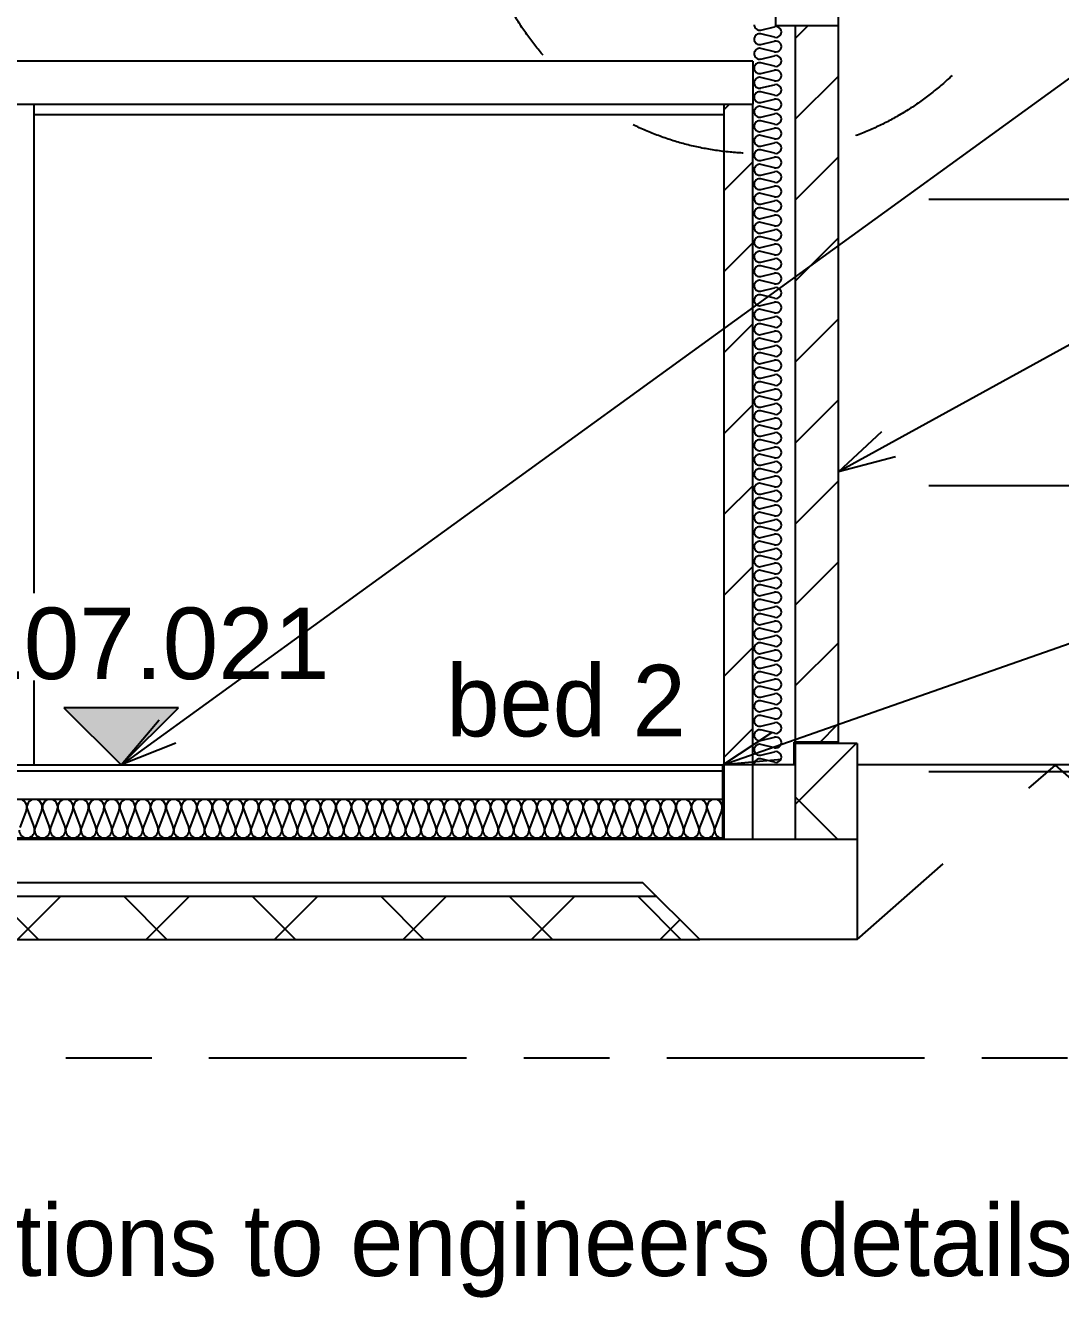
# Model space of a CAD drawing. Header units: millimetres. Extents: x -21022 to 21084, y -14865 to 14865.
# Drawn here: x 3359 to 6976, y -614 to 3831 of the extents above; entities that cross this region are included whole.
import ezdxf

# ---------------------------------------------------------------- set-up
doc = ezdxf.new("R2010")
doc.units = ezdxf.units.MM
for name, pattern in [('BORDER', [16, 13, -1, 1, -1]), ('CENTER', [16, 9, -2, 3, -2]), ('DOT', [16, 4, -4, 4, -4])]:
    doc.linetypes.add(name, pattern=pattern)
for name, color, linetype, true_color in [('00_-_ELEVATIONS', 7, 'Continuous', 0xffffff), ('00_-_SECTIONS', 7, 'Continuous', 0xffffff), ('1', 7, 'Continuous', 0xffffff), ('NEW_LGF', 7, 'Continuous', 0xffffff)]:
    doc.layers.add(name, color=color, linetype=linetype, true_color=true_color)
doc.styles.add('ARIAL', font='ARIAL.TTF', dxfattribs={"height": 0.2})
pattern_1 = [(45, (0, 0), (-224.5064, 224.5064), []), (135, (0, 0), (-224.5064, -224.5064), [])]
pattern_2 = [(45, (0, 0), (-141.4214, 141.4214), [])]

# ---------------------------------------------------------------- blocks, each defined once
blk = doc.blocks.new('EFFCEAAC')
at = {"layer": '00_-_ELEVATIONS', "linetype": 'Continuous', "ltscale": 100}
blk.add_hatch(color=15, dxfattribs=at).paths.add_polyline_path([(497.3, 200), (897.3, 200), (697.3, 0)])
at = {"layer": '00_-_ELEVATIONS', "color": 2, "linetype": 'Continuous', "ltscale": 100}
for p, q in [((497.3, 200), (697.3, 0)), ((897.3, 200), (497.3, 200)), ((697.3, 0), (897.3, 200))]:
    blk.add_line(p, q, dxfattribs=at)
at = {"layer": '00_-_ELEVATIONS', "color": 15, "linetype": 'Continuous', "ltscale": 100, "style": 'ARIAL'}
blk.add_text('107.021', height=250, dxfattribs=at).set_placement((162.9, 300))
at = {"layer": '00_-_ELEVATIONS'}
blk.add_attdef('Sfb', (0, 0), '', height=1, dxfattribs=at)
blk = doc.blocks.new('955AF3F5')
at = {"layer": '00_-_SECTIONS', "color": 1, "linetype": 'Continuous', "ltscale": 100}
for p, q in [((2267.5, 98.4), (2244, 36.6)), ((2271, 98.4), (2294.5, 36.6)), ((2321.5, 98.4), (2298, 36.6)), ((2325, 98.4), (2348.5, 36.6)), ((2375.5, 98.4), (2352, 36.6)), ((2379, 98.4), (2402.5, 36.6)), ((2429.5, 98.4), (2406, 36.6)), ((2433, 98.4), (2456.5, 36.6)), ((2483.5, 98.4), (2460, 36.6)), ((2487, 98.4), (2510.5, 36.6)), ((2537.5, 98.4), (2514, 36.6)), ((2541, 98.4), (2564.5, 36.6)), ((2591.5, 98.4), (2568, 36.6)), ((2595, 98.4), (2618.5, 36.6)), ((2645.5, 98.4), (2622, 36.6)), ((2649, 98.4), (2672.5, 36.6)), ((2699.5, 98.4), (2676, 36.6)), ((2703, 98.4), (2726.5, 36.6)), ((2753.5, 98.4), (2730, 36.6)), ((2757, 98.4), (2780.5, 36.6)), ((2807.5, 98.4), (2784, 36.6)), ((2811, 98.4), (2834.5, 36.6)), ((2861.5, 98.4), (2838, 36.6)), ((2865, 98.4), (2888.5, 36.6)), ((2915.5, 98.4), (2892, 36.6)), ((2919, 98.4), (2942.5, 36.6)), ((2969.5, 98.4), (2946, 36.6)), ((2973, 98.4), (2996.5, 36.6)), ((3023.5, 98.4), (3000, 36.6)), ((3027, 98.4), (3050.5, 36.6)), ((3077.5, 98.4), (3054, 36.6)), ((3081, 98.4), (3104.5, 36.6)), ((3131.5, 98.4), (3108, 36.6)), ((3135, 98.4), (3158.5, 36.6)), ((3185.5, 98.4), (3162, 36.6)), ((3189, 98.4), (3212.5, 36.6)), ((3239.5, 98.4), (3216, 36.6)), ((3243, 98.4), (3266.5, 36.6)), ((3293.5, 98.4), (3270, 36.6)), ((3297, 98.4), (3320.5, 36.6)), ((3347.5, 98.4), (3324, 36.6)), ((3351, 98.4), (3374.5, 36.6)), ((3401.5, 98.4), (3378, 36.6)), ((3405, 98.4), (3428.5, 36.6)), ((3455.5, 98.4), (3432, 36.6)), ((3459, 98.4), (3482.5, 36.6)), ((3509.5, 98.4), (3486, 36.6)), ((3513, 98.4), (3536.5, 36.6)), ((3563.5, 98.4), (3540, 36.6)), ((3567, 98.4), (3590.5, 36.6)), ((3617.5, 98.4), (3594, 36.6)), ((3621, 98.4), (3644.5, 36.6)), ((3671.5, 98.4), (3648, 36.6)), ((3675, 98.4), (3698.5, 36.6)), ((3725.5, 98.4), (3702, 36.6)), ((3729, 98.4), (3752.5, 36.6)), ((3779.5, 98.4), (3756, 36.6)), ((3783, 98.4), (3806.5, 36.6)), ((3833.5, 98.4), (3810, 36.6)), ((3837, 98.4), (3860.5, 36.6)), ((3887.5, 98.4), (3864, 36.6)), ((3891, 98.4), (3914.5, 36.6)), ((3941.5, 98.4), (3918, 36.6)), ((3945, 98.4), (3968.5, 36.6)), ((3995.5, 98.4), (3972, 36.6)), ((3999, 98.4), (4022.5, 36.6)), ((4049.5, 98.4), (4026, 36.6)), ((4053, 98.4), (4076.5, 36.6)), ((4103.5, 98.4), (4080, 36.6)), ((4107, 98.4), (4130.5, 36.6)), ((4157.5, 98.4), (4134, 36.6)), ((4161, 98.4), (4184.5, 36.6)), ((4211.5, 98.4), (4188, 36.6)), ((4215, 98.4), (4238.5, 36.6)), ((4265.5, 98.4), (4242, 36.6)), ((4269, 98.4), (4292.5, 36.6)), ((4319.5, 98.4), (4296, 36.6)), ((4323, 98.4), (4346.5, 36.6)), ((4373.5, 98.4), (4350, 36.6)), ((4377, 98.4), (4400.5, 36.6)), ((4427.5, 98.4), (4404, 36.6)), ((4431, 98.4), (4454.5, 36.6)), ((4481.5, 98.4), (4458, 36.6)), ((4485, 98.4), (4508.5, 36.6)), ((4535.5, 98.4), (4512, 36.6)), ((4539, 98.4), (4562.5, 36.6)), ((4589.5, 98.4), (4566, 36.6)), ((4593, 98.4), (4616.5, 36.6)), ((4643.5, 98.4), (4620, 36.6)), ((4647, 98.4), (4670.5, 36.6)), ((4697.5, 98.4), (4674, 36.6)), ((2298, 36.6), (2296.2, 27)), ((2352, 36.6), (2350.2, 27)), ((2406, 36.6), (2404.2, 27)), ((2460, 36.6), (2458.2, 27)), ((2514, 36.6), (2512.2, 27)), ((2568, 36.6), (2566.2, 27)), ((2622, 36.6), (2620.2, 27)), ((2676, 36.6), (2674.2, 27)), ((2730, 36.6), (2728.2, 27)), ((2784, 36.6), (2782.2, 27)), ((2838, 36.6), (2836.2, 27)), ((2892, 36.6), (2890.2, 27)), ((2946, 36.6), (2944.2, 27)), ((3000, 36.6), (2998.2, 27)), ((3054, 36.6), (3052.2, 27)), ((3108, 36.6), (3106.2, 27)), ((3162, 36.6), (3160.2, 27)), ((3216, 36.6), (3214.2, 27)), ((3270, 36.6), (3268.2, 27)), ((3324, 36.6), (3322.2, 27)), ((3378, 36.6), (3376.2, 27)), ((3432, 36.6), (3430.2, 27)), ((3486, 36.6), (3484.2, 27)), ((3540, 36.6), (3538.2, 27)), ((3594, 36.6), (3592.2, 27)), ((3648, 36.6), (3646.2, 27)), ((3702, 36.6), (3700.2, 27)), ((3756, 36.6), (3754.2, 27)), ((3810, 36.6), (3808.2, 27)), ((3864, 36.6), (3862.2, 27)), ((3918, 36.6), (3916.2, 27)), ((3972, 36.6), (3970.2, 27)), ((4026, 36.6), (4024.2, 27)), ((4080, 36.6), (4078.2, 27)), ((4134, 36.6), (4132.2, 27)), ((4188, 36.6), (4186.2, 27)), ((4242, 36.6), (4240.2, 27)), ((4296, 36.6), (4294.2, 27)), ((4350, 36.6), (4348.2, 27)), ((4404, 36.6), (4402.2, 27)), ((4458, 36.6), (4456.2, 27)), ((4512, 36.6), (4510.2, 27)), ((4566, 36.6), (4564.2, 27)), ((4620, 36.6), (4618.2, 27)), ((4674, 36.6), (4672.2, 27)), ((2215.2, 0), (2269.2, 0)), ((2269.2, 0), (2323.2, 0)), ((2323.2, 0), (2377.2, 0)), ((2377.2, 0), (2431.2, 0)), ((2431.2, 0), (2485.2, 0)), ((2485.2, 0), (2539.2, 0)), ((2539.2, 0), (2593.2, 0)), ((2593.2, 0), (2647.2, 0)), ((2647.2, 0), (2701.2, 0)), ((2701.2, 0), (2755.2, 0)), ((2755.2, 0), (2809.2, 0)), ((2809.2, 0), (2863.2, 0)), ((2863.2, 0), (2917.2, 0)), ((2917.2, 0), (2971.2, 0)), ((2971.2, 0), (3025.2, 0)), ((3025.2, 0), (3079.2, 0)), ((3079.2, 0), (3133.2, 0)), ((3133.2, 0), (3187.2, 0)), ((3187.2, 0), (3241.2, 0)), ((3241.2, 0), (3295.2, 0)), ((3295.2, 0), (3349.2, 0)), ((3349.2, 0), (3403.2, 0)), ((3403.2, 0), (3457.2, 0)), ((3457.2, 0), (3511.2, 0)), ((3511.2, 0), (3565.2, 0)), ((3565.2, 0), (3619.2, 0)), ((3619.2, 0), (3673.2, 0)), ((3673.2, 0), (3727.2, 0)), ((3727.2, 0), (3781.2, 0)), ((3781.2, 0), (3835.2, 0)), ((3835.2, 0), (3889.2, 0)), ((3889.2, 0), (3943.2, 0)), ((3943.2, 0), (3997.2, 0)), ((3997.2, 0), (4051.2, 0)), ((4051.2, 0), (4105.2, 0)), ((4105.2, 0), (4159.2, 0)), ((4159.2, 0), (4213.2, 0)), ((4213.2, 0), (4267.2, 0)), ((4267.2, 0), (4321.2, 0)), ((4321.2, 0), (4375.2, 0)), ((4375.2, 0), (4429.2, 0)), ((4429.2, 0), (4483.2, 0)), ((4483.2, 0), (4537.2, 0)), ((4537.2, 0), (4591.2, 0)), ((4591.2, 0), (4645.2, 0)), ((4645.2, 0), (4699.2, 0)), ((4700.4, 0), (4699.2, 0)), ((4700.4, 0), (4700.4, 0))]:
    blk.add_line(p, q, dxfattribs=at)
for centre, start, end in [((2242.2, 108), 339.2034, 90), ((2242.2, 108), 339.2034, 90), ((2296.2, 108), 90, 200.7966), ((2296.2, 108), 90, 200.7966), ((2296.2, 108), 339.2034, 90), ((2296.2, 108), 339.2034, 90), ((2350.2, 108), 90, 200.7966), ((2350.2, 108), 90, 200.7966), ((2350.2, 108), 339.2034, 90), ((2350.2, 108), 339.2034, 90), ((2404.2, 108), 90, 200.7966), ((2404.2, 108), 90, 200.7966), ((2404.2, 108), 339.2034, 90), ((2404.2, 108), 339.2034, 90), ((2458.2, 108), 90, 200.7966), ((2458.2, 108), 90, 200.7966), ((2458.2, 108), 339.2034, 90), ((2458.2, 108), 339.2034, 90), ((2512.2, 108), 90, 200.7966), ((2512.2, 108), 90, 200.7966), ((2512.2, 108), 339.2034, 90), ((2512.2, 108), 339.2034, 90), ((2566.2, 108), 90, 200.7966), ((2566.2, 108), 90, 200.7966), ((2566.2, 108), 339.2034, 90), ((2566.2, 108), 339.2034, 90), ((2620.2, 108), 90, 200.7966), ((2620.2, 108), 90, 200.7966), ((2620.2, 108), 339.2034, 90), ((2620.2, 108), 339.2034, 90), ((2674.2, 108), 90, 200.7966), ((2674.2, 108), 90, 200.7966), ((2674.2, 108), 339.2034, 90), ((2674.2, 108), 339.2034, 90), ((2728.2, 108), 90, 200.7966), ((2728.2, 108), 90, 200.7966), ((2728.2, 108), 339.2034, 90), ((2728.2, 108), 339.2034, 90), ((2782.2, 108), 90, 200.7966), ((2782.2, 108), 90, 200.7966), ((2782.2, 108), 339.2034, 90), ((2782.2, 108), 339.2034, 90), ((2836.2, 108), 90, 200.7966), ((2836.2, 108), 90, 200.7966), ((2836.2, 108), 339.2034, 90), ((2836.2, 108), 339.2034, 90), ((2890.2, 108), 90, 200.7966), ((2890.2, 108), 90, 200.7966), ((2890.2, 108), 339.2034, 90), ((2890.2, 108), 339.2034, 90), ((2944.2, 108), 90, 200.7966), ((2944.2, 108), 90, 200.7966), ((2944.2, 108), 339.2034, 90), ((2944.2, 108), 339.2034, 90), ((2998.2, 108), 90, 200.7966), ((2998.2, 108), 90, 200.7966), ((2998.2, 108), 339.2034, 90), ((2998.2, 108), 339.2034, 90), ((3052.2, 108), 90, 200.7966), ((3052.2, 108), 90, 200.7966), ((3052.2, 108), 339.2034, 90), ((3052.2, 108), 339.2034, 90), ((3106.2, 108), 90, 200.7966), ((3106.2, 108), 90, 200.7966), ((3106.2, 108), 339.2034, 90), ((3106.2, 108), 339.2034, 90), ((3160.2, 108), 90, 200.7966), ((3160.2, 108), 90, 200.7966), ((3160.2, 108), 339.2034, 90), ((3160.2, 108), 339.2034, 90), ((3214.2, 108), 90, 200.7966), ((3214.2, 108), 90, 200.7966), ((3214.2, 108), 339.2034, 90), ((3214.2, 108), 339.2034, 90), ((3268.2, 108), 90, 200.7966), ((3268.2, 108), 90, 200.7966), ((3268.2, 108), 339.2034, 90), ((3268.2, 108), 339.2034, 90), ((3322.2, 108), 90, 200.7966), ((3322.2, 108), 90, 200.7966), ((3322.2, 108), 339.2034, 90), ((3322.2, 108), 339.2034, 90), ((3376.2, 108), 90, 200.7966), ((3376.2, 108), 90, 200.7966), ((3376.2, 108), 339.2034, 90), ((3376.2, 108), 339.2034, 90), ((3430.2, 108), 90, 200.7966), ((3430.2, 108), 90, 200.7966), ((3430.2, 108), 339.2034, 90), ((3430.2, 108), 339.2034, 90), ((3484.2, 108), 90, 200.7966), ((3484.2, 108), 90, 200.7966), ((3484.2, 108), 339.2034, 90), ((3484.2, 108), 339.2034, 90), ((3538.2, 108), 90, 200.7966), ((3538.2, 108), 90, 200.7966), ((3538.2, 108), 339.2034, 90), ((3538.2, 108), 339.2034, 90), ((3592.2, 108), 90, 200.7966), ((3592.2, 108), 90, 200.7966), ((3592.2, 108), 339.2034, 90), ((3592.2, 108), 339.2034, 90), ((3646.2, 108), 90, 200.7966), ((3646.2, 108), 90, 200.7966), ((3646.2, 108), 339.2034, 90), ((3646.2, 108), 339.2034, 90), ((3700.2, 108), 90, 200.7966), ((3700.2, 108), 90, 200.7966), ((3700.2, 108), 339.2034, 90), ((3700.2, 108), 339.2034, 90), ((3754.2, 108), 90, 200.7966), ((3754.2, 108), 90, 200.7966), ((3754.2, 108), 339.2034, 90), ((3754.2, 108), 339.2034, 90), ((3808.2, 108), 90, 200.7966), ((3808.2, 108), 90, 200.7966), ((3808.2, 108), 339.2034, 90), ((3808.2, 108), 339.2034, 90), ((3862.2, 108), 90, 200.7966), ((3862.2, 108), 90, 200.7966), ((3862.2, 108), 339.2034, 90), ((3862.2, 108), 339.2034, 90), ((3916.2, 108), 90, 200.7966), ((3916.2, 108), 90, 200.7966), ((3916.2, 108), 339.2034, 90), ((3916.2, 108), 339.2034, 90), ((3970.2, 108), 90, 200.7966), ((3970.2, 108), 90, 200.7966), ((3970.2, 108), 339.2034, 90), ((3970.2, 108), 339.2034, 90), ((4024.2, 108), 90, 200.7966), ((4024.2, 108), 90, 200.7966), ((4024.2, 108), 339.2034, 90), ((4024.2, 108), 339.2034, 90), ((4078.2, 108), 90, 200.7966), ((4078.2, 108), 90, 200.7966), ((4078.2, 108), 339.2034, 90), ((4078.2, 108), 339.2034, 90), ((4132.2, 108), 90, 200.7966), ((4132.2, 108), 90, 200.7966), ((4132.2, 108), 339.2034, 90), ((4132.2, 108), 339.2034, 90), ((4186.2, 108), 90, 200.7966), ((4186.2, 108), 90, 200.7966), ((4186.2, 108), 339.2034, 90), ((4186.2, 108), 339.2034, 90), ((4240.2, 108), 90, 200.7966), ((4240.2, 108), 90, 200.7966), ((4240.2, 108), 339.2034, 90), ((4240.2, 108), 339.2034, 90), ((4294.2, 108), 90, 200.7966), ((4294.2, 108), 90, 200.7966), ((4294.2, 108), 339.2034, 90), ((4294.2, 108), 339.2034, 90), ((4348.2, 108), 90, 200.7966), ((4348.2, 108), 90, 200.7966), ((4348.2, 108), 339.2034, 90), ((4348.2, 108), 339.2034, 90), ((4402.2, 108), 90, 200.7966), ((4402.2, 108), 90, 200.7966), ((4402.2, 108), 339.2034, 90), ((4402.2, 108), 339.2034, 90), ((4456.2, 108), 90, 200.7966), ((4456.2, 108), 90, 200.7966), ((4456.2, 108), 339.2034, 90), ((4456.2, 108), 339.2034, 90), ((4510.2, 108), 90, 200.7966), ((4510.2, 108), 90, 200.7966), ((4510.2, 108), 339.2034, 90), ((4510.2, 108), 339.2034, 90), ((4564.2, 108), 90, 200.7966), ((4564.2, 108), 90, 200.7966), ((4564.2, 108), 339.2034, 90), ((4564.2, 108), 339.2034, 90), ((4618.2, 108), 90, 200.7966), ((4618.2, 108), 90, 200.7966), ((4618.2, 108), 339.2034, 90), ((4618.2, 108), 339.2034, 90), ((4672.2, 108), 90, 200.7966), ((4672.2, 108), 90, 200.7966), ((4672.2, 108), 339.2034, 90), ((4672.2, 108), 339.2034, 90), ((2269.2, 27), 180, 270), ((2269.2, 27), 180, 270), ((2269.2, 27), 270, 0), ((2269.2, 27), 270, 0), ((2269.2, 27), 0, 20.7966), ((2269.2, 27), 0, 20.7966), ((2323.2, 27), 180, 270), ((2323.2, 27), 180, 270), ((2323.2, 27), 270, 0), ((2323.2, 27), 270, 0), ((2323.2, 27), 0, 20.7966), ((2323.2, 27), 0, 20.7966), ((2377.2, 27), 180, 270), ((2377.2, 27), 180, 270), ((2377.2, 27), 270, 0), ((2377.2, 27), 270, 0), ((2377.2, 27), 0, 20.7966), ((2377.2, 27), 0, 20.7966), ((2431.2, 27), 180, 270), ((2431.2, 27), 180, 270), ((2431.2, 27), 270, 0), ((2431.2, 27), 270, 0), ((2431.2, 27), 0, 20.7966), ((2431.2, 27), 0, 20.7966), ((2485.2, 27), 180, 270), ((2485.2, 27), 180, 270), ((2485.2, 27), 270, 0), ((2485.2, 27), 270, 0), ((2485.2, 27), 0, 20.7966), ((2485.2, 27), 0, 20.7966), ((2539.2, 27), 180, 270), ((2539.2, 27), 180, 270), ((2539.2, 27), 270, 0), ((2539.2, 27), 270, 0), ((2539.2, 27), 0, 20.7966), ((2539.2, 27), 0, 20.7966), ((2593.2, 27), 180, 270), ((2593.2, 27), 180, 270), ((2593.2, 27), 270, 0), ((2593.2, 27), 270, 0), ((2593.2, 27), 0, 20.7966), ((2593.2, 27), 0, 20.7966), ((2647.2, 27), 180, 270), ((2647.2, 27), 180, 270), ((2647.2, 27), 270, 0), ((2647.2, 27), 270, 0), ((2647.2, 27), 0, 20.7966), ((2647.2, 27), 0, 20.7966), ((2701.2, 27), 180, 270), ((2701.2, 27), 180, 270), ((2701.2, 27), 270, 0), ((2701.2, 27), 270, 0), ((2701.2, 27), 0, 20.7966), ((2701.2, 27), 0, 20.7966), ((2755.2, 27), 180, 270), ((2755.2, 27), 180, 270), ((2755.2, 27), 270, 0), ((2755.2, 27), 270, 0), ((2755.2, 27), 0, 20.7966), ((2755.2, 27), 0, 20.7966), ((2809.2, 27), 180, 270), ((2809.2, 27), 180, 270), ((2809.2, 27), 270, 0), ((2809.2, 27), 270, 0), ((2809.2, 27), 0, 20.7966), ((2809.2, 27), 0, 20.7966), ((2863.2, 27), 180, 270), ((2863.2, 27), 180, 270), ((2863.2, 27), 270, 0), ((2863.2, 27), 270, 0), ((2863.2, 27), 0, 20.7966), ((2863.2, 27), 0, 20.7966), ((2917.2, 27), 180, 270), ((2917.2, 27), 180, 270), ((2917.2, 27), 270, 0), ((2917.2, 27), 270, 0), ((2917.2, 27), 0, 20.7966), ((2917.2, 27), 0, 20.7966), ((2971.2, 27), 180, 270), ((2971.2, 27), 180, 270), ((2971.2, 27), 270, 0), ((2971.2, 27), 270, 0), ((2971.2, 27), 0, 20.7966), ((2971.2, 27), 0, 20.7966), ((3025.2, 27), 180, 270), ((3025.2, 27), 180, 270), ((3025.2, 27), 270, 0), ((3025.2, 27), 270, 0), ((3025.2, 27), 0, 20.7966), ((3025.2, 27), 0, 20.7966), ((3079.2, 27), 180, 270), ((3079.2, 27), 180, 270), ((3079.2, 27), 270, 0), ((3079.2, 27), 270, 0), ((3079.2, 27), 0, 20.7966), ((3079.2, 27), 0, 20.7966), ((3133.2, 27), 180, 270), ((3133.2, 27), 180, 270), ((3133.2, 27), 270, 0), ((3133.2, 27), 270, 0), ((3133.2, 27), 0, 20.7966), ((3133.2, 27), 0, 20.7966), ((3187.2, 27), 180, 270), ((3187.2, 27), 180, 270), ((3187.2, 27), 270, 0), ((3187.2, 27), 270, 0), ((3187.2, 27), 0, 20.7966), ((3187.2, 27), 0, 20.7966), ((3241.2, 27), 180, 270), ((3241.2, 27), 180, 270), ((3241.2, 27), 270, 0), ((3241.2, 27), 270, 0), ((3241.2, 27), 0, 20.7966), ((3241.2, 27), 0, 20.7966), ((3295.2, 27), 180, 270), ((3295.2, 27), 180, 270), ((3295.2, 27), 270, 0), ((3295.2, 27), 270, 0), ((3295.2, 27), 0, 20.7966), ((3295.2, 27), 0, 20.7966), ((3349.2, 27), 180, 270), ((3349.2, 27), 180, 270), ((3349.2, 27), 270, 0), ((3349.2, 27), 270, 0), ((3349.2, 27), 0, 20.7966), ((3349.2, 27), 0, 20.7966), ((3403.2, 27), 180, 270), ((3403.2, 27), 180, 270), ((3403.2, 27), 270, 0), ((3403.2, 27), 270, 0), ((3403.2, 27), 0, 20.7966), ((3403.2, 27), 0, 20.7966), ((3457.2, 27), 180, 270), ((3457.2, 27), 180, 270), ((3457.2, 27), 270, 0), ((3457.2, 27), 270, 0), ((3457.2, 27), 0, 20.7966), ((3457.2, 27), 0, 20.7966), ((3511.2, 27), 180, 270), ((3511.2, 27), 180, 270), ((3511.2, 27), 270, 0), ((3511.2, 27), 270, 0), ((3511.2, 27), 0, 20.7966), ((3511.2, 27), 0, 20.7966), ((3565.2, 27), 180, 270), ((3565.2, 27), 180, 270), ((3565.2, 27), 270, 0), ((3565.2, 27), 270, 0), ((3565.2, 27), 0, 20.7966), ((3565.2, 27), 0, 20.7966), ((3619.2, 27), 180, 270), ((3619.2, 27), 180, 270), ((3619.2, 27), 270, 0), ((3619.2, 27), 270, 0), ((3619.2, 27), 0, 20.7966), ((3619.2, 27), 0, 20.7966), ((3673.2, 27), 180, 270), ((3673.2, 27), 180, 270), ((3673.2, 27), 270, 0), ((3673.2, 27), 270, 0), ((3673.2, 27), 0, 20.7966), ((3673.2, 27), 0, 20.7966), ((3727.2, 27), 180, 270), ((3727.2, 27), 180, 270), ((3727.2, 27), 270, 0), ((3727.2, 27), 270, 0), ((3727.2, 27), 0, 20.7966), ((3727.2, 27), 0, 20.7966), ((3781.2, 27), 180, 270), ((3781.2, 27), 180, 270), ((3781.2, 27), 270, 0), ((3781.2, 27), 270, 0), ((3781.2, 27), 0, 20.7966), ((3781.2, 27), 0, 20.7966), ((3835.2, 27), 180, 270), ((3835.2, 27), 180, 270), ((3835.2, 27), 270, 0), ((3835.2, 27), 270, 0), ((3835.2, 27), 0, 20.7966), ((3835.2, 27), 0, 20.7966), ((3889.2, 27), 180, 270), ((3889.2, 27), 180, 270), ((3889.2, 27), 270, 0), ((3889.2, 27), 270, 0), ((3889.2, 27), 0, 20.7966), ((3889.2, 27), 0, 20.7966), ((3943.2, 27), 180, 270), ((3943.2, 27), 180, 270), ((3943.2, 27), 270, 0), ((3943.2, 27), 270, 0), ((3943.2, 27), 0, 20.7966), ((3943.2, 27), 0, 20.7966), ((3997.2, 27), 180, 270), ((3997.2, 27), 180, 270), ((3997.2, 27), 270, 0), ((3997.2, 27), 270, 0), ((3997.2, 27), 0, 20.7966), ((3997.2, 27), 0, 20.7966), ((4051.2, 27), 180, 270), ((4051.2, 27), 180, 270), ((4051.2, 27), 270, 0), ((4051.2, 27), 270, 0), ((4051.2, 27), 0, 20.7966), ((4051.2, 27), 0, 20.7966), ((4105.2, 27), 180, 270), ((4105.2, 27), 180, 270), ((4105.2, 27), 270, 0), ((4105.2, 27), 270, 0), ((4105.2, 27), 0, 20.7966), ((4105.2, 27), 0, 20.7966), ((4159.2, 27), 180, 270), ((4159.2, 27), 180, 270), ((4159.2, 27), 270, 0), ((4159.2, 27), 270, 0), ((4159.2, 27), 0, 20.7966), ((4159.2, 27), 0, 20.7966), ((4213.2, 27), 180, 270), ((4213.2, 27), 180, 270), ((4213.2, 27), 270, 0), ((4213.2, 27), 270, 0), ((4213.2, 27), 0, 20.7966), ((4213.2, 27), 0, 20.7966), ((4267.2, 27), 180, 270), ((4267.2, 27), 180, 270), ((4267.2, 27), 270, 0), ((4267.2, 27), 270, 0), ((4267.2, 27), 0, 20.7966), ((4267.2, 27), 0, 20.7966), ((4321.2, 27), 180, 270), ((4321.2, 27), 180, 270), ((4321.2, 27), 270, 0), ((4321.2, 27), 270, 0), ((4321.2, 27), 0, 20.7966), ((4321.2, 27), 0, 20.7966), ((4375.2, 27), 180, 270), ((4375.2, 27), 180, 270), ((4375.2, 27), 270, 0), ((4375.2, 27), 270, 0), ((4375.2, 27), 0, 20.7966), ((4375.2, 27), 0, 20.7966), ((4429.2, 27), 180, 270), ((4429.2, 27), 180, 270), ((4429.2, 27), 270, 0), ((4429.2, 27), 270, 0), ((4429.2, 27), 0, 20.7966), ((4429.2, 27), 0, 20.7966), ((4483.2, 27), 180, 270), ((4483.2, 27), 180, 270), ((4483.2, 27), 270, 0), ((4483.2, 27), 270, 0), ((4483.2, 27), 0, 20.7966), ((4483.2, 27), 0, 20.7966), ((4537.2, 27), 180, 270), ((4537.2, 27), 180, 270), ((4537.2, 27), 270, 0), ((4537.2, 27), 270, 0), ((4537.2, 27), 0, 20.7966), ((4537.2, 27), 0, 20.7966), ((4591.2, 27), 180, 270), ((4591.2, 27), 180, 270), ((4591.2, 27), 270, 0), ((4591.2, 27), 270, 0), ((4591.2, 27), 0, 20.7966), ((4591.2, 27), 0, 20.7966), ((4645.2, 27), 180, 270), ((4645.2, 27), 180, 270), ((4645.2, 27), 270, 0), ((4645.2, 27), 270, 0), ((4645.2, 27), 0, 20.7966), ((4645.2, 27), 0, 20.7966), ((4699.2, 27), 180, 270), ((4699.2, 27), 180, 270)]:
    blk.add_arc(centre, 27, start, end, dxfattribs=at)
at = {"layer": '00_-_SECTIONS'}
blk.add_attdef('Sfb', (0, 0), '', height=1, dxfattribs=at)
blk = doc.blocks.new('A6990290')
at = {"layer": 'NEW_LGF', "color": 15, "linetype": 'Continuous', "ltscale": 100}
blk.add_text('bed 2', height=250, dxfattribs=at).set_placement((3655.8125, 109.375))
at = {"layer": 'NEW_LGF'}
blk.add_attdef('Sfb', (0, 0), '', height=1, dxfattribs=at)
blk = doc.blocks.new('46FA6772')
at = {"layer": '00_-_SECTIONS', "color": 1, "linetype": 'Continuous', "ltscale": 100}
for p, q in [((0, 120), (4700.4, 120)), ((0, 100), (4700.4, 100)), ((4700.4, 0), (0, 0))]:
    blk.add_line(p, q, dxfattribs=at)
at = {"layer": '00_-_SECTIONS'}
blk.add_attdef('Sfb', (0, 0), '', height=1, dxfattribs=at)
blk = doc.blocks.new('654ED509')
at = {"layer": '1', "color": 2, "linetype": 'DOT', "ltscale": 100}
blk.add_circle((987.5, 987.5), 987.5, dxfattribs=at)
blk.add_arc((987.5, 987.5), 987.5, 0, 0, dxfattribs=at)
blk = doc.blocks.new('9D513E65')
at = {"layer": '00_-_SECTIONS', "linetype": 'Continuous', "ltscale": 100}
h = blk.add_hatch(dxfattribs=at)
h.set_pattern_fill('AR-CONC', color=1, scale=100, angle=30, style=0)
h.paths.add_polyline_path([(7359.6, 350), (12065, 350), (12165, 350), (12315, 350), (12530, 350), (12530, 0), (11980, 0), (11830, 150), (11780, 200), (7359.6, 200), (7359.6, 300)])
h = blk.add_hatch(dxfattribs=at)
h.set_pattern_fill('net', color=1, scale=100, angle=45, style=0)
h.set_pattern_definition(pattern_1)
h.paths.add_polyline_path([(11980, 0), (7359.6, 0), (7359.6, 150), (11830, 150)])
at = {"layer": '00_-_SECTIONS', "color": 3, "linetype": 'Continuous', "ltscale": 100}
for p, q in [((12530, 350), (7359.6, 350)), ((12530, 350), (12530, 0)), ((7359.6, 200), (11780, 200)), ((11980, 0), (11780, 200)), ((12530, 0), (11980, 0))]:
    blk.add_line(p, q, dxfattribs=at)
at = {"layer": '00_-_SECTIONS', "color": 1, "linetype": 'Continuous', "ltscale": 100}
for p, q in [((11830, 150), (7359.6, 150)), ((7359.6, 0), (11980, 0))]:
    blk.add_line(p, q, dxfattribs=at)
at = {"layer": '00_-_SECTIONS'}
blk.add_attdef('Sfb', (0, 0), '', height=1, dxfattribs=at)
blk = doc.blocks.new('FF3B760B')
at = {"layer": '00_-_SECTIONS', "linetype": 'Continuous', "ltscale": 100}
h = blk.add_hatch(dxfattribs=at)
h.set_pattern_fill('_USER', color=1, scale=200, angle=45, style=0, pattern_type=0)
h.set_pattern_definition(pattern_2)
h.paths.add_polyline_path([(13700, 2098.3), (13700, 4607.3), (13850, 4607.3), (13850, 2098.3)])
h = blk.add_hatch(dxfattribs=at)
h.set_pattern_fill('_USER', color=1, scale=200, angle=45, style=0, pattern_type=0)
h.set_pattern_definition(pattern_2)
h.paths.add_polyline_path([(13450, 2023.3), (13450, 4294.8), (13450, 4332.3), (13550, 4332.3), (13550, 2023.3)])
h = blk.add_hatch(dxfattribs=at)
h.set_pattern_fill('net', color=1, scale=100, angle=45, style=0)
h.set_pattern_definition(pattern_1)
h.paths.add_polyline_path([(13700, 1763.3), (13700, 2098.3), (13850, 2098.3), (13915, 2098.3), (13915, 1763.3)])
h = blk.add_hatch(dxfattribs=at)
h.set_pattern_fill('net', color=1, scale=100, angle=45, style=0)
h.set_pattern_definition(pattern_1)
h.paths.add_polyline_path([(13550, 2023.3), (13550, 1763.3), (13450, 1763.3), (13450, 2023.3)])
at = {"layer": '00_-_SECTIONS', "color": 3, "linetype": 'Continuous', "ltscale": 100}
for p, q in [((13850, 2098.3), (13850, 5897.3)), ((11037.6, 4332.3), (11037.6, 2624.2)), ((13450, 1763.3), (13450, 4332.3)), ((11037.6, 2319.1), (11037.6, 2023.3)), ((13915, 2098.3), (13700, 2098.3)), ((13915, 2098.3), (13915, 1763.3))]:
    blk.add_line(p, q, dxfattribs=at)
at = {"layer": '00_-_SECTIONS', "color": 1, "linetype": 'Continuous', "ltscale": 100}
for p, q in [((13578.5, 4591.3), (13626.5, 4602.9)), ((13700, 1763.3), (13700, 4607.3)), ((13626.5, 4566), (13578.5, 4577.6)), ((13578.5, 4540.7), (13626.5, 4552.3)), ((13626.5, 4515.3), (13578.5, 4526.9)), ((13578.5, 4490), (13626.5, 4501.6)), ((13626.5, 4464.7), (13578.5, 4476.3)), ((13578.5, 4439.3), (13626.5, 4450.9)), ((13626.5, 4414), (13578.5, 4425.6)), ((13578.5, 4388.7), (13626.5, 4400.3)), ((13626.5, 4363.3), (13578.5, 4374.9)), ((13550, 1763.3), (13550, 4332.3)), ((13578.5, 4338), (13626.5, 4349.6)), ((13626.5, 4312.7), (13578.5, 4324.3)), ((13450, 4294.8), (11037.6, 4294.8)), ((13578.5, 4287.3), (13626.5, 4298.9)), ((13626.5, 4262), (13578.5, 4273.6)), ((13578.5, 4236.7), (13626.5, 4248.3)), ((13626.5, 4211.3), (13578.5, 4222.9)), ((13578.5, 4186), (13626.5, 4197.6)), ((13626.5, 4160.7), (13578.5, 4172.3)), ((13578.5, 4135.3), (13626.5, 4146.9)), ((13626.5, 4110), (13578.5, 4121.6)), ((13578.5, 4084.7), (13626.5, 4096.3)), ((13626.5, 4059.3), (13578.5, 4070.9)), ((13578.5, 4034), (13626.5, 4045.6)), ((13626.5, 4008.7), (13578.5, 4020.3)), ((13578.5, 3983.3), (13626.5, 3994.9)), ((13626.5, 3958), (13578.5, 3969.6)), ((13578.5, 3932.7), (13626.5, 3944.3)), ((13626.5, 3907.3), (13578.5, 3918.9)), ((13578.5, 3882), (13626.5, 3893.6)), ((13626.5, 3856.7), (13578.5, 3868.3)), ((13578.5, 3831.3), (13626.5, 3842.9)), ((13626.5, 3806), (13578.5, 3817.6)), ((13578.5, 3780.7), (13626.5, 3792.3)), ((13626.5, 3755.3), (13578.5, 3766.9)), ((13578.5, 3730), (13626.5, 3741.6)), ((13626.5, 3704.7), (13578.5, 3716.3)), ((13578.5, 3679.3), (13626.5, 3690.9)), ((13626.5, 3654), (13578.5, 3665.6)), ((13578.5, 3628.7), (13626.5, 3640.3)), ((13626.5, 3603.3), (13578.5, 3614.9)), ((13578.5, 3578), (13626.5, 3589.6)), ((13626.5, 3552.7), (13578.5, 3564.3)), ((13578.5, 3527.3), (13626.5, 3538.9)), ((13626.5, 3502), (13578.5, 3513.6)), ((13578.5, 3476.7), (13626.5, 3488.3)), ((13626.5, 3451.3), (13578.5, 3462.9)), ((13578.5, 3426), (13626.5, 3437.6)), ((13626.5, 3400.7), (13578.5, 3412.3)), ((13578.5, 3375.3), (13626.5, 3386.9)), ((13626.5, 3350), (13578.5, 3361.6)), ((13578.5, 3324.7), (13626.5, 3336.3)), ((13626.5, 3299.3), (13578.5, 3310.9)), ((13578.5, 3274), (13626.5, 3285.6)), ((13626.5, 3248.7), (13578.5, 3260.3)), ((13578.5, 3223.3), (13626.5, 3234.9)), ((13626.5, 3198), (13578.5, 3209.6)), ((13578.5, 3172.7), (13626.5, 3184.3)), ((13626.5, 3147.3), (13578.5, 3158.9)), ((13578.5, 3122), (13626.5, 3133.6)), ((13626.5, 3096.7), (13578.5, 3108.3)), ((13578.5, 3071.3), (13626.5, 3082.9)), ((13626.5, 3046), (13578.5, 3057.6)), ((13578.5, 3020.7), (13626.5, 3032.3)), ((13626.5, 2995.3), (13578.5, 3006.9)), ((13578.5, 2970), (13626.5, 2981.6)), ((13626.5, 2944.7), (13578.5, 2956.3)), ((13578.5, 2919.3), (13626.5, 2930.9)), ((13626.5, 2894), (13578.5, 2905.6)), ((13578.5, 2868.7), (13626.5, 2880.3)), ((13626.5, 2843.3), (13578.5, 2854.9)), ((13578.5, 2818), (13626.5, 2829.6)), ((13626.5, 2792.7), (13578.5, 2804.3)), ((13578.5, 2767.3), (13626.5, 2778.9)), ((13626.5, 2742), (13578.5, 2753.6)), ((13578.5, 2716.7), (13626.5, 2728.3)), ((13626.5, 2691.3), (13578.5, 2702.9)), ((13578.5, 2666), (13626.5, 2677.6)), ((13626.5, 2640.7), (13578.5, 2652.3)), ((13578.5, 2615.3), (13626.5, 2626.9)), ((13626.5, 2590), (13578.5, 2601.6)), ((13578.5, 2564.7), (13626.5, 2576.3)), ((13626.5, 2539.3), (13578.5, 2550.9)), ((13578.5, 2514), (13626.5, 2525.6)), ((13626.5, 2488.7), (13578.5, 2500.3)), ((13578.5, 2463.3), (13626.5, 2474.9)), ((13626.5, 2438), (13578.5, 2449.6)), ((13578.5, 2412.7), (13626.5, 2424.3)), ((13626.5, 2387.3), (13578.5, 2398.9)), ((13578.5, 2362), (13626.5, 2373.6)), ((13626.5, 2336.7), (13578.5, 2348.3)), ((13578.5, 2311.3), (13626.5, 2322.9)), ((13626.5, 2286), (13578.5, 2297.6)), ((13578.5, 2260.7), (13626.5, 2272.3)), ((13626.5, 2235.3), (13578.5, 2246.9)), ((13578.5, 2210), (13626.5, 2221.6)), ((13626.5, 2184.7), (13578.5, 2196.3)), ((13578.5, 2159.3), (13626.5, 2170.9)), ((13626.5, 2134), (13578.5, 2145.6)), ((13578.5, 2108.7), (13626.5, 2120.3)), ((13626.5, 2083.3), (13578.5, 2094.9)), ((13578.5, 2058), (13626.5, 2069.6)), ((13555, 2023.3), (13555, 2025.8)), ((13555, 2023.3), (13555, 2023.3)), ((13626.5, 2032.7), (13578.5, 2044.3))]:
    blk.add_line(p, q, dxfattribs=at)
at = {"layer": '00_-_SECTIONS', "color": 4, "linetype": 'Continuous', "ltscale": 100}
blk.add_line((14915, 2023.3), (13915, 2023.3), dxfattribs=at)
at = {"layer": '00_-_SECTIONS', "color": 1, "linetype": 'Continuous', "ltscale": 100}
for centre, start, end in [((13574, 4609.8), 180, 283.5697), ((13574, 4609.8), 180, 283.5697), ((13574, 4559.1), 76.4303, 180), ((13574, 4559.1), 76.4303, 180), ((13631, 4584.5), 256.4303, 103.5697), ((13631, 4584.5), 256.4303, 103.5697), ((13574, 4559.1), 180, 283.5697), ((13574, 4559.1), 180, 283.5697), ((13631, 4533.8), 256.4303, 103.5697), ((13631, 4533.8), 256.4303, 103.5697), ((13574, 4508.5), 76.4303, 180), ((13574, 4508.5), 76.4303, 180), ((13574, 4508.5), 180, 283.5697), ((13574, 4508.5), 180, 283.5697), ((13631, 4483.1), 256.4303, 103.5697), ((13631, 4483.1), 256.4303, 103.5697), ((13574, 4457.8), 76.4303, 180), ((13574, 4457.8), 76.4303, 180), ((13574, 4457.8), 180, 283.5697), ((13574, 4457.8), 180, 283.5697), ((13631, 4432.5), 256.4303, 103.5697), ((13631, 4432.5), 256.4303, 103.5697), ((13574, 4407.1), 76.4303, 180), ((13574, 4407.1), 76.4303, 180), ((13574, 4407.1), 180, 283.5697), ((13574, 4407.1), 180, 283.5697), ((13631, 4381.8), 256.4303, 103.5697), ((13631, 4381.8), 256.4303, 103.5697), ((13574, 4356.5), 76.4303, 180), ((13574, 4356.5), 76.4303, 180), ((13574, 4356.5), 180, 283.5697), ((13574, 4356.5), 180, 283.5697), ((13574, 4305.8), 76.4303, 180), ((13574, 4305.8), 76.4303, 180), ((13631, 4331.1), 256.4303, 103.5697), ((13631, 4331.1), 256.4303, 103.5697), ((13574, 4305.8), 180, 283.5697), ((13574, 4305.8), 180, 283.5697), ((13574, 4255.1), 76.4303, 180), ((13574, 4255.1), 76.4303, 180), ((13631, 4280.5), 256.4303, 103.5697), ((13631, 4280.5), 256.4303, 103.5697), ((13574, 4255.1), 180, 283.5697), ((13574, 4255.1), 180, 283.5697), ((13574, 4204.5), 76.4303, 180), ((13574, 4204.5), 76.4303, 180), ((13631, 4229.8), 256.4303, 103.5697), ((13631, 4229.8), 256.4303, 103.5697), ((13574, 4204.5), 180, 283.5697), ((13574, 4204.5), 180, 283.5697), ((13631, 4179.1), 256.4303, 103.5697), ((13631, 4179.1), 256.4303, 103.5697), ((13574, 4153.8), 76.4303, 180), ((13574, 4153.8), 76.4303, 180), ((13574, 4153.8), 180, 283.5697), ((13574, 4153.8), 180, 283.5697), ((13631, 4128.5), 256.4303, 103.5697), ((13631, 4128.5), 256.4303, 103.5697), ((13574, 4103.1), 76.4303, 180), ((13574, 4103.1), 76.4303, 180), ((13574, 4103.1), 180, 283.5697), ((13574, 4103.1), 180, 283.5697), ((13631, 4077.8), 256.4303, 103.5697), ((13631, 4077.8), 256.4303, 103.5697), ((13574, 4052.5), 76.4303, 180), ((13574, 4052.5), 76.4303, 180), ((13574, 4052.5), 180, 283.5697), ((13574, 4052.5), 180, 283.5697), ((13631, 4027.1), 256.4303, 103.5697), ((13631, 4027.1), 256.4303, 103.5697), ((13574, 4001.8), 76.4303, 180), ((13574, 4001.8), 76.4303, 180), ((13574, 4001.8), 180, 283.5697), ((13574, 4001.8), 180, 283.5697), ((13574, 3951.1), 76.4303, 180), ((13574, 3951.1), 76.4303, 180), ((13631, 3976.5), 256.4303, 103.5697), ((13631, 3976.5), 256.4303, 103.5697), ((13574, 3951.1), 180, 283.5697), ((13574, 3951.1), 180, 283.5697), ((13574, 3900.5), 76.4303, 180), ((13574, 3900.5), 76.4303, 180), ((13631, 3925.8), 256.4303, 103.5697), ((13631, 3925.8), 256.4303, 103.5697), ((13574, 3900.5), 180, 283.5697), ((13574, 3900.5), 180, 283.5697), ((13574, 3849.8), 76.4303, 180), ((13574, 3849.8), 76.4303, 180), ((13631, 3875.1), 256.4303, 103.5697), ((13631, 3875.1), 256.4303, 103.5697), ((13574, 3849.8), 180, 283.5697), ((13574, 3849.8), 180, 283.5697), ((13631, 3824.5), 256.4303, 103.5697), ((13631, 3824.5), 256.4303, 103.5697), ((13574, 3799.1), 76.4303, 180), ((13574, 3799.1), 76.4303, 180), ((13574, 3799.1), 180, 283.5697), ((13574, 3799.1), 180, 283.5697), ((13631, 3773.8), 256.4303, 103.5697), ((13631, 3773.8), 256.4303, 103.5697), ((13574, 3748.5), 76.4303, 180), ((13574, 3748.5), 76.4303, 180), ((13574, 3748.5), 180, 283.5697), ((13574, 3748.5), 180, 283.5697), ((13631, 3723.1), 256.4303, 103.5697), ((13631, 3723.1), 256.4303, 103.5697), ((13574, 3697.8), 76.4303, 180), ((13574, 3697.8), 76.4303, 180), ((13574, 3697.8), 180, 283.5697), ((13574, 3697.8), 180, 283.5697), ((13631, 3672.5), 256.4303, 103.5697), ((13631, 3672.5), 256.4303, 103.5697), ((13574, 3647.1), 76.4303, 180), ((13574, 3647.1), 76.4303, 180), ((13574, 3647.1), 180, 283.5697), ((13574, 3647.1), 180, 283.5697), ((13574, 3596.5), 76.4303, 180), ((13574, 3596.5), 76.4303, 180), ((13631, 3621.8), 256.4303, 103.5697), ((13631, 3621.8), 256.4303, 103.5697), ((13574, 3596.5), 180, 283.5697), ((13574, 3596.5), 180, 283.5697), ((13574, 3545.8), 76.4303, 180), ((13574, 3545.8), 76.4303, 180), ((13631, 3571.1), 256.4303, 103.5697), ((13631, 3571.1), 256.4303, 103.5697), ((13574, 3545.8), 180, 283.5697), ((13574, 3545.8), 180, 283.5697), ((13574, 3495.1), 76.4303, 180), ((13574, 3495.1), 76.4303, 180), ((13631, 3520.5), 256.4303, 103.5697), ((13631, 3520.5), 256.4303, 103.5697), ((13574, 3495.1), 180, 283.5697), ((13574, 3495.1), 180, 283.5697), ((13631, 3469.8), 256.4303, 103.5697), ((13631, 3469.8), 256.4303, 103.5697), ((13574, 3444.5), 76.4303, 180), ((13574, 3444.5), 76.4303, 180), ((13574, 3444.5), 180, 283.5697), ((13574, 3444.5), 180, 283.5697), ((13631, 3419.1), 256.4303, 103.5697), ((13631, 3419.1), 256.4303, 103.5697), ((13574, 3393.8), 76.4303, 180), ((13574, 3393.8), 76.4303, 180), ((13574, 3393.8), 180, 283.5697), ((13574, 3393.8), 180, 283.5697), ((13631, 3368.5), 256.4303, 103.5697), ((13631, 3368.5), 256.4303, 103.5697), ((13574, 3343.1), 76.4303, 180), ((13574, 3343.1), 76.4303, 180), ((13574, 3343.1), 180, 283.5697), ((13574, 3343.1), 180, 283.5697), ((13631, 3317.8), 256.4303, 103.5697), ((13631, 3317.8), 256.4303, 103.5697), ((13574, 3292.5), 76.4303, 180), ((13574, 3292.5), 76.4303, 180), ((13574, 3292.5), 180, 283.5697), ((13574, 3292.5), 180, 283.5697), ((13574, 3241.8), 76.4303, 180), ((13574, 3241.8), 76.4303, 180), ((13631, 3267.1), 256.4303, 103.5697), ((13631, 3267.1), 256.4303, 103.5697), ((13574, 3241.8), 180, 283.5697), ((13574, 3241.8), 180, 283.5697), ((13574, 3191.1), 76.4303, 180), ((13574, 3191.1), 76.4303, 180), ((13631, 3216.5), 256.4303, 103.5697), ((13631, 3216.5), 256.4303, 103.5697), ((13574, 3191.1), 180, 283.5697), ((13574, 3191.1), 180, 283.5697), ((13574, 3140.5), 76.4303, 180), ((13574, 3140.5), 76.4303, 180), ((13631, 3165.8), 256.4303, 103.5697), ((13631, 3165.8), 256.4303, 103.5697), ((13574, 3140.5), 180, 283.5697), ((13574, 3140.5), 180, 283.5697), ((13631, 3115.1), 256.4303, 103.5697), ((13631, 3115.1), 256.4303, 103.5697), ((13574, 3089.8), 76.4303, 180), ((13574, 3089.8), 76.4303, 180), ((13574, 3089.8), 180, 283.5697), ((13574, 3089.8), 180, 283.5697), ((13631, 3064.5), 256.4303, 103.5697), ((13631, 3064.5), 256.4303, 103.5697), ((13574, 3039.1), 76.4303, 180), ((13574, 3039.1), 76.4303, 180), ((13574, 3039.1), 180, 283.5697), ((13574, 3039.1), 180, 283.5697), ((13631, 3013.8), 256.4303, 103.5697), ((13631, 3013.8), 256.4303, 103.5697), ((13574, 2988.5), 76.4303, 180), ((13574, 2988.5), 76.4303, 180), ((13574, 2988.5), 180, 283.5697), ((13574, 2988.5), 180, 283.5697), ((13631, 2963.1), 256.4303, 103.5697), ((13631, 2963.1), 256.4303, 103.5697), ((13574, 2937.8), 76.4303, 180), ((13574, 2937.8), 76.4303, 180), ((13574, 2937.8), 180, 283.5697), ((13574, 2937.8), 180, 283.5697), ((13574, 2887.1), 76.4303, 180), ((13574, 2887.1), 76.4303, 180), ((13631, 2912.5), 256.4303, 103.5697), ((13631, 2912.5), 256.4303, 103.5697), ((13574, 2887.1), 180, 283.5697), ((13574, 2887.1), 180, 283.5697), ((13574, 2836.5), 76.4303, 180), ((13574, 2836.5), 76.4303, 180), ((13631, 2861.8), 256.4303, 103.5697), ((13631, 2861.8), 256.4303, 103.5697), ((13574, 2836.5), 180, 283.5697), ((13574, 2836.5), 180, 283.5697), ((13574, 2785.8), 76.4303, 180), ((13574, 2785.8), 76.4303, 180), ((13631, 2811.1), 256.4303, 103.5697), ((13631, 2811.1), 256.4303, 103.5697), ((13574, 2785.8), 180, 283.5697), ((13574, 2785.8), 180, 283.5697), ((13631, 2760.5), 256.4303, 103.5697), ((13631, 2760.5), 256.4303, 103.5697), ((13574, 2735.1), 76.4303, 180), ((13574, 2735.1), 76.4303, 180), ((13574, 2735.1), 180, 283.5697), ((13574, 2735.1), 180, 283.5697), ((13631, 2709.8), 256.4303, 103.5697), ((13631, 2709.8), 256.4303, 103.5697), ((13574, 2684.5), 76.4303, 180), ((13574, 2684.5), 76.4303, 180), ((13574, 2684.5), 180, 283.5697), ((13574, 2684.5), 180, 283.5697), ((13631, 2659.1), 256.4303, 103.5697), ((13631, 2659.1), 256.4303, 103.5697), ((13574, 2633.8), 76.4303, 180), ((13574, 2633.8), 76.4303, 180), ((13574, 2633.8), 180, 283.5697), ((13574, 2633.8), 180, 283.5697), ((13631, 2608.5), 256.4303, 103.5697), ((13631, 2608.5), 256.4303, 103.5697), ((13574, 2583.1), 76.4303, 180), ((13574, 2583.1), 76.4303, 180), ((13574, 2583.1), 180, 283.5697), ((13574, 2583.1), 180, 283.5697), ((13574, 2532.5), 76.4303, 180), ((13574, 2532.5), 76.4303, 180), ((13631, 2557.8), 256.4303, 103.5697), ((13631, 2557.8), 256.4303, 103.5697), ((13574, 2532.5), 180, 283.5697), ((13574, 2532.5), 180, 283.5697), ((13574, 2481.8), 76.4303, 180), ((13574, 2481.8), 76.4303, 180), ((13631, 2507.1), 256.4303, 103.5697), ((13631, 2507.1), 256.4303, 103.5697), ((13574, 2481.8), 180, 283.5697), ((13574, 2481.8), 180, 283.5697), ((13574, 2431.1), 76.4303, 180), ((13574, 2431.1), 76.4303, 180), ((13631, 2456.5), 256.4303, 103.5697), ((13631, 2456.5), 256.4303, 103.5697), ((13574, 2431.1), 180, 283.5697), ((13574, 2431.1), 180, 283.5697), ((13631, 2405.8), 256.4303, 103.5697), ((13631, 2405.8), 256.4303, 103.5697), ((13574, 2380.5), 76.4303, 180), ((13574, 2380.5), 76.4303, 180), ((13574, 2380.5), 180, 283.5697), ((13574, 2380.5), 180, 283.5697), ((13631, 2355.1), 256.4303, 103.5697), ((13631, 2355.1), 256.4303, 103.5697), ((13574, 2329.8), 76.4303, 180), ((13574, 2329.8), 76.4303, 180), ((13574, 2329.8), 180, 283.5697), ((13574, 2329.8), 180, 283.5697), ((13631, 2304.5), 256.4303, 103.5697), ((13631, 2304.5), 256.4303, 103.5697), ((13574, 2279.1), 76.4303, 180), ((13574, 2279.1), 76.4303, 180), ((13574, 2279.1), 180, 283.5697), ((13574, 2279.1), 180, 283.5697), ((13631, 2253.8), 256.4303, 103.5697), ((13631, 2253.8), 256.4303, 103.5697), ((13574, 2228.5), 76.4303, 180), ((13574, 2228.5), 76.4303, 180), ((13574, 2228.5), 180, 283.5697), ((13574, 2228.5), 180, 283.5697), ((13574, 2177.8), 76.4303, 180), ((13574, 2177.8), 76.4303, 180), ((13631, 2203.1), 256.4303, 103.5697), ((13631, 2203.1), 256.4303, 103.5697), ((13574, 2177.8), 180, 283.5697), ((13574, 2177.8), 180, 283.5697), ((13574, 2127.1), 76.4303, 180), ((13574, 2127.1), 76.4303, 180), ((13631, 2152.5), 256.4303, 103.5697), ((13631, 2152.5), 256.4303, 103.5697), ((13574, 2127.1), 180, 283.5697), ((13574, 2127.1), 180, 283.5697), ((13574, 2076.5), 76.4303, 180), ((13574, 2076.5), 76.4303, 180), ((13631, 2101.8), 256.4303, 103.5697), ((13631, 2101.8), 256.4303, 103.5697), ((13574, 2076.5), 180, 283.5697), ((13574, 2076.5), 180, 283.5697), ((13574, 2025.8), 76.4303, 180), ((13574, 2025.8), 76.4303, 180), ((13631, 2051.1), 256.4303, 103.5697), ((13631, 2051.1), 256.4303, 103.5697)]:
    blk.add_arc(centre, 19, start, end, dxfattribs=at)
at = {"layer": '00_-_SECTIONS'}
blk.add_attdef('Sfb', (0, 0), '', height=1, dxfattribs=at)
blk = doc.blocks.new('D558A44B')
at = {"layer": '00_-_SECTIONS', "color": 4, "linetype": 'BORDER', "ltscale": 100}
for p, q in [((4950.4, 257.5), (4950.4, 337.5)), ((5105.4, 337.5), (4950.4, 337.5)), ((4700.4, 0), (4700.4, 257.5)), ((4950.4, 257.5), (4700.4, 257.5)), ((4700.4, 0), (0, 0))]:
    blk.add_line(p, q, dxfattribs=at)
at = {"layer": '00_-_SECTIONS'}
blk.add_attdef('Sfb', (0, 0), '', height=1, dxfattribs=at)
blk = doc.blocks.new('367563BB')
at = {"layer": '00_-_SECTIONS', "color": 1, "linetype": 'Continuous', "ltscale": 100}
for p, q in [((26624.4, 17845), (21242.4, 13946)), ((26624.4, 16551), (23749.4, 14970.5)), ((26624.4, 15094), (23344.4, 13946))]:
    blk.add_line(p, q, dxfattribs=at)
at = {"layer": '00_-_SECTIONS', "color": 1, "linetype": 'DOT', "ltscale": 100}
for p in [(23814.4, 13336), (25199.4, 13336)]:
    blk.add_line(p, (24506.9, 13946), dxfattribs=at)
at = {"layer": '00_-_SECTIONS', "color": 15, "linetype": 'Continuous', "ltscale": 100}
blk.add_text('foundations to engineers details', height=250, dxfattribs=at).set_placement((19849.5, 12160.7))
at = {"layer": '00_-_SECTIONS'}
blk.add_attdef('Sfb', (0, 0), '', height=1, dxfattribs=at)
blk = doc.blocks.new('5DBEFC7F')
at = {"layer": '00_-_SECTIONS', "linetype": 'Continuous', "ltscale": 100}
h = blk.add_hatch(dxfattribs=at)
h.set_pattern_fill('AR-SAND', color=1, scale=100, angle=45, style=0)
h.paths.add_polyline_path([(4227.9, 0), (1588.8, 0), (1588.8, 130), (4191.5, 130)])
h.paths.add_polyline_path([(4705.4, 0), (4227.9, 0), (4191.5, 130), (4705.4, 130)])
at = {"layer": '00_-_SECTIONS', "color": 4, "linetype": 'BORDER', "ltscale": 100}
for p, q in [((4885.4, 270), (4885.4, 125)), ((4885.4, 125), (5105.4, 125))]:
    blk.add_line(p, q, dxfattribs=at)
blk = doc.blocks.new('60151F02')
at = {"layer": '00_-_SECTIONS', "color": 8, "linetype": 'CENTER', "ltscale": 100}
for p, q in [((13715, 3234.4), (14850, 3234.4)), ((13715, 2234.4), (14850, 2234.4)), ((13715, 1234.4), (14850, 1234.4)), ((0, 234.4), (14850, 234.4))]:
    blk.add_line(p, q, dxfattribs=at)
at = {"layer": '00_-_SECTIONS'}
blk.add_attdef('Sfb', (0, 0), '', height=1, dxfattribs=at)
blk = doc.blocks.new('6BC70A0F')
at = {"layer": '00_-_SECTIONS', "linetype": 'Continuous', "ltscale": 100}
h = blk.add_hatch(dxfattribs=at)
h.set_pattern_fill('AR-CONC', color=1, scale=100, angle=30, style=0)
h.paths.add_polyline_path([(7844.6, 150), (9083.3, 150), (9083.3, 0), (8482, 0), (8383, 0), (7844.6, 0)])
h.paths.add_polyline_path([(9433.3, 150), (12550, 150), (12650, 150), (12650, 0), (12550, 0), (10137.6, 0), (10034.6, 0), (9433.3, 0)])
at = {"layer": '00_-_SECTIONS', "color": 3, "linetype": 'Continuous', "ltscale": 100}
for p, q in [((12650, 150), (9433.3, 150)), ((12650, 150), (12650, 0)), ((9433.3, 0), (12650, 0))]:
    blk.add_line(p, q, dxfattribs=at)
at = {"layer": '00_-_SECTIONS'}
blk.add_attdef('Sfb', (0, 0), '', height=1, dxfattribs=at)
blk = doc.blocks.new('A8D07FBC')
at = {"layer": '1', "color": 2, "linetype": 'Continuous', "ltscale": 100}
for p, q in [((0, 0), (172.3, 113.3)), ((205.3, 18.9), (0, 0))]:
    blk.add_line(p, q, dxfattribs=at)
blk = doc.blocks.new('1E5594D3')
at = {"layer": '1', "color": 2, "linetype": 'Continuous', "ltscale": 100}
for p, q in [((0, 0), (132.6, 157.8)), ((191.3, 76.8), (0, 0))]:
    blk.add_line(p, q, dxfattribs=at)
blk = doc.blocks.new('C5CE897D')
at = {"layer": '1', "color": 2, "linetype": 'Continuous', "ltscale": 100}
for p, q in [((0, 0), (151.2, 140.2)), ((199.3, 52.5), (0, 0))]:
    blk.add_line(p, q, dxfattribs=at)

msp = doc.modelspace()

# ---------------------------------------------------------------- block references
at = {"layer": '00_-_ELEVATIONS'}
msp.add_blockref('EFFCEAAC', (2995.7, 1247.2), dxfattribs=at)
at = {"layer": '00_-_SECTIONS'}
for name, p in [('367563BB', (-17549.4, -12698.9)), ('FF3B760B', (-7650, -776.1)), ('6BC70A0F', (-6750, 3556.2)), ('60151F02', (-7200, -10.5)), ('5DBEFC7F', (1094.6, 3706.2)), ('D558A44B', (1094.6, 989.7)), ('9D513E65', (-6265, 637.2)), ('46FA6772', (1094.6, 1127.2)), ('955AF3F5', (1094.6, 992.2))]:
    msp.add_blockref(name, p, dxfattribs=at)
at = {"layer": '1'}
for name, p in [('654ED509', (4928.1, 3384.1)), ('C5CE897D', (6200, 2271.7)), ('1E5594D3', (3693, 1247.2)), ('A8D07FBC', (5795, 1247.2))]:
    msp.add_blockref(name, p, dxfattribs=at)
at = {"layer": 'NEW_LGF'}
msp.add_blockref('A6990290', (1173.6, 1237.8), dxfattribs=at)

doc.saveas('drawing.dxf')
